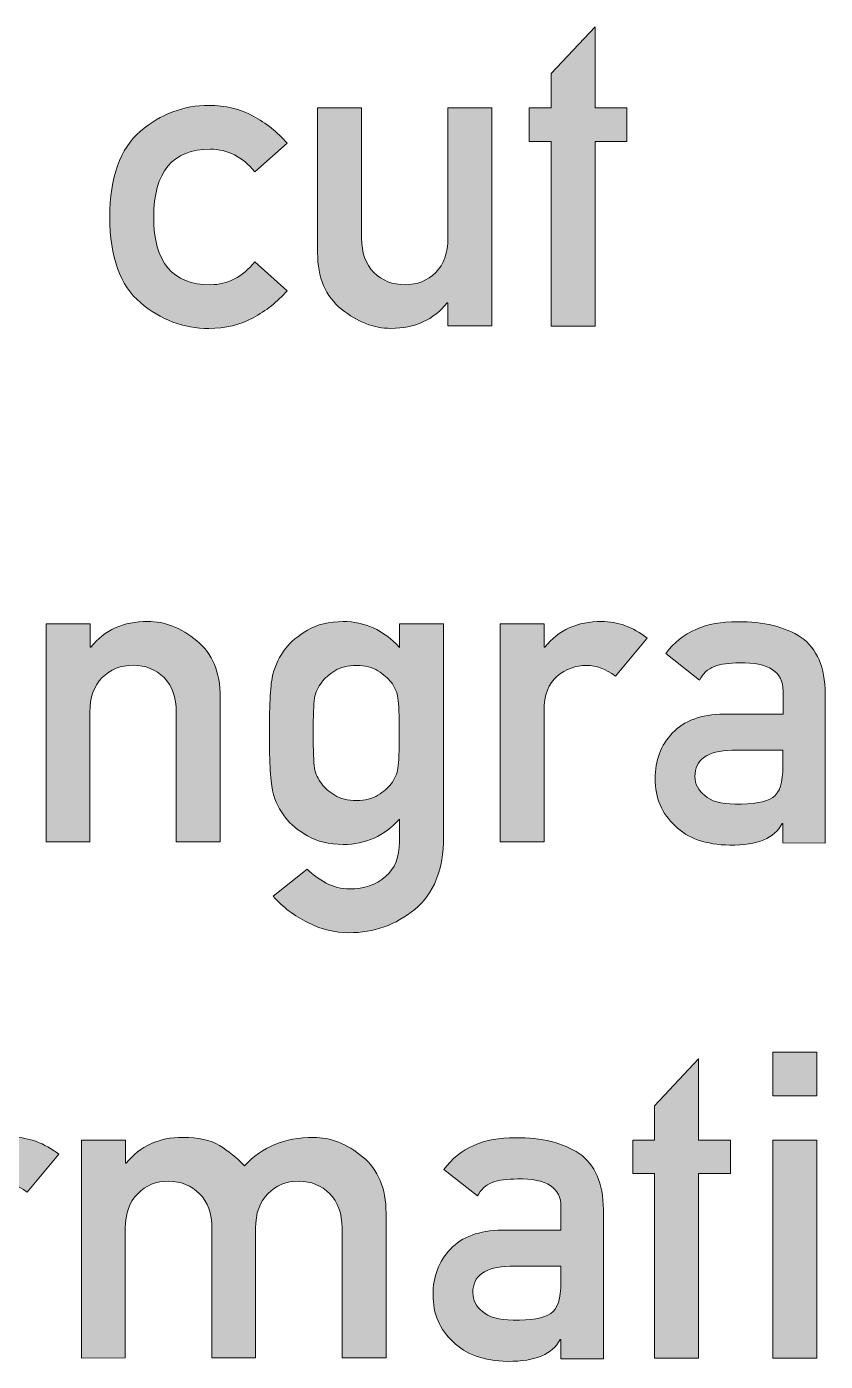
# Model space of a CAD drawing. Header units: inches. Extents: x 247 to 2765, y -1897 to -1110.
# Drawn here: x 861.76 to 869.62, y -1462.66 to -1449.53 of the extents above; entities that cross this region are included whole.
import ezdxf

# ---------------------------------------------------------------- set-up
doc = ezdxf.new("R2010")
doc.units = ezdxf.units.IN
doc.header["$MEASUREMENT"] = 0
doc.layers.add('Layer 1', color=7, linetype='Continuous')

# ---------------------------------------------------------------- blocks, each defined once
blk = doc.blocks.new('block 138')
at = {"layer": 'Layer 1', "true_color": 0x010101}
h = blk.add_hatch(color=18, dxfattribs=at)
h.dxf.hatch_style = 2
h.paths.add_polyline_path([(866.919, -1452.475), (866.919, -1450.658), (866.705, -1450.658), (866.705, -1450.327), (866.919, -1450.327), (866.919, -1449.99), (867.352, -1449.528), (867.352, -1450.327), (867.666, -1450.327), (867.666, -1450.658), (867.352, -1450.658), (867.352, -1452.475)])
h = blk.add_hatch(color=18, dxfattribs=at)
h.dxf.hatch_style = 2
edge = h.paths.add_edge_path()
edge.add_spline(control_points=[(864.004, -1451.842), (864.004, -1451.842), (864.322, -1452.128), (864.322, -1452.128), (864.228, -1452.235), (864.117, -1452.323), (863.988, -1452.393), (863.861, -1452.463), (863.715, -1452.498), (863.552, -1452.498), (863.304, -1452.498), (863.08, -1452.414), (862.879, -1452.244), (862.679, -1452.075), (862.578, -1451.796), (862.578, -1451.402), (862.578, -1451.008), (862.679, -1450.728), (862.879, -1450.557), (863.08, -1450.388), (863.304, -1450.302), (863.552, -1450.302), (863.715, -1450.302), (863.861, -1450.337), (863.988, -1450.407), (864.117, -1450.478), (864.229, -1450.566), (864.322, -1450.674), (864.322, -1450.674), (864.004, -1450.957), (864.004, -1450.957), (863.882, -1450.808), (863.737, -1450.734), (863.568, -1450.734), (863.195, -1450.734), (863.01, -1450.956), (863.01, -1451.403), (863.01, -1451.847), (863.195, -1452.068), (863.568, -1452.068), (863.738, -1452.067), (863.885, -1451.992), (864.004, -1451.842)], knot_values=[0, 0, 0, 0, 1, 1, 1, 2, 2, 2, 3, 3, 3, 4, 4, 4, 5, 5, 5, 6, 6, 6, 7, 7, 7, 8, 8, 8, 9, 9, 9, 10, 10, 10, 11, 11, 11, 12, 12, 12, 13, 13, 13, 14, 14, 14, 14], degree=3, periodic=1)
h = blk.add_hatch(color=18, dxfattribs=at)
h.dxf.hatch_style = 2
edge = h.paths.add_edge_path()
edge.add_spline(control_points=[(864.622, -1451.754), (864.622, -1451.754), (864.622, -1450.327), (864.622, -1450.327), (864.622, -1450.327), (865.055, -1450.327), (865.055, -1450.327), (865.055, -1450.327), (865.055, -1451.607), (865.055, -1451.607), (865.055, -1451.753), (865.095, -1451.865), (865.176, -1451.947), (865.257, -1452.027), (865.36, -1452.068), (865.483, -1452.068), (865.603, -1452.068), (865.703, -1452.027), (865.784, -1451.947), (865.865, -1451.866), (865.905, -1451.753), (865.905, -1451.607), (865.905, -1451.607), (865.905, -1450.327), (865.905, -1450.327), (865.905, -1450.327), (866.338, -1450.327), (866.338, -1450.327), (866.338, -1450.327), (866.338, -1452.473), (866.338, -1452.473), (866.338, -1452.473), (865.905, -1452.473), (865.905, -1452.473), (865.905, -1452.473), (865.905, -1452.245), (865.905, -1452.245), (865.905, -1452.245), (865.897, -1452.245), (865.897, -1452.245), (865.764, -1452.413), (865.58, -1452.497), (865.344, -1452.497), (865.175, -1452.497), (865.013, -1452.434), (864.857, -1452.308), (864.701, -1452.182), (864.622, -1451.997), (864.622, -1451.754)], knot_values=[0, 0, 0, 0, 1, 1, 1, 2, 2, 2, 3, 3, 3, 4, 4, 4, 5, 5, 5, 6, 6, 6, 7, 7, 7, 8, 8, 8, 9, 9, 9, 10, 10, 10, 11, 11, 11, 12, 12, 12, 13, 13, 13, 14, 14, 14, 15, 15, 15, 16, 16, 16, 16], degree=3, periodic=1)
h = blk.add_hatch(color=18, dxfattribs=at)
h.dxf.hatch_style = 2
edge = h.paths.add_edge_path()
edge.add_spline(control_points=[(861.951, -1457.552), (861.951, -1457.552), (861.951, -1455.407), (861.951, -1455.407), (861.951, -1455.407), (862.384, -1455.407), (862.384, -1455.407), (862.384, -1455.407), (862.384, -1455.636), (862.384, -1455.636), (862.384, -1455.636), (862.392, -1455.636), (862.392, -1455.636), (862.525, -1455.467), (862.71, -1455.382), (862.95, -1455.382), (863.117, -1455.382), (863.278, -1455.445), (863.433, -1455.572), (863.587, -1455.698), (863.664, -1455.884), (863.664, -1456.125), (863.664, -1456.125), (863.664, -1457.551), (863.664, -1457.551), (863.664, -1457.551), (863.232, -1457.551), (863.232, -1457.551), (863.232, -1457.551), (863.232, -1456.274), (863.232, -1456.274), (863.232, -1456.13), (863.192, -1456.017), (863.111, -1455.935), (863.03, -1455.854), (862.929, -1455.813), (862.81, -1455.813), (862.684, -1455.813), (862.582, -1455.853), (862.503, -1455.935), (862.422, -1456.016), (862.381, -1456.13), (862.381, -1456.274), (862.381, -1456.274), (862.381, -1457.551), (862.381, -1457.551), (862.381, -1457.551), (861.951, -1457.552), (861.951, -1457.552), (861.951, -1457.552), (861.951, -1457.552), (861.951, -1457.552)], knot_values=[0, 0, 0, 0, 1, 1, 1, 2, 2, 2, 3, 3, 3, 4, 4, 4, 5, 5, 5, 6, 6, 6, 7, 7, 7, 8, 8, 8, 9, 9, 9, 10, 10, 10, 11, 11, 11, 12, 12, 12, 13, 13, 13, 14, 14, 14, 15, 15, 15, 16, 16, 16, 17, 17, 17, 17], degree=3, periodic=1)
h = blk.add_hatch(color=18, dxfattribs=at)
h.dxf.hatch_style = 2
edge = h.paths.add_edge_path()
edge.add_spline(control_points=[(865.428, -1457.55), (865.428, -1457.55), (865.428, -1457.329), (865.428, -1457.329), (865.278, -1457.494), (865.094, -1457.577), (864.875, -1457.577), (864.735, -1457.577), (864.618, -1457.549), (864.523, -1457.493), (864.428, -1457.438), (864.356, -1457.379), (864.309, -1457.317), (864.246, -1457.237), (864.205, -1457.152), (864.182, -1457.062), (864.16, -1456.973), (864.148, -1456.779), (864.148, -1456.482), (864.148, -1456.184), (864.159, -1455.99), (864.182, -1455.901), (864.206, -1455.812), (864.248, -1455.726), (864.309, -1455.644), (864.357, -1455.583), (864.429, -1455.524), (864.523, -1455.467), (864.617, -1455.411), (864.735, -1455.383), (864.875, -1455.383), (865.084, -1455.383), (865.268, -1455.466), (865.428, -1455.637), (865.428, -1455.637), (865.428, -1455.407), (865.428, -1455.407), (865.428, -1455.407), (865.861, -1455.407), (865.861, -1455.407), (865.861, -1455.407), (865.861, -1457.503), (865.861, -1457.503), (865.861, -1457.826), (865.766, -1458.064), (865.579, -1458.216), (865.391, -1458.37), (865.175, -1458.446), (864.93, -1458.446), (864.792, -1458.446), (864.658, -1458.413), (864.526, -1458.346), (864.394, -1458.281), (864.28, -1458.194), (864.184, -1458.087), (864.184, -1458.087), (864.518, -1457.819), (864.518, -1457.819), (864.57, -1457.872), (864.633, -1457.917), (864.706, -1457.957), (864.778, -1457.995), (864.855, -1458.015), (864.938, -1458.015), (865.08, -1458.015), (865.198, -1457.975), (865.29, -1457.894), (865.383, -1457.814), (865.428, -1457.699), (865.428, -1457.55)], knot_values=[0, 0, 0, 0, 1, 1, 1, 2, 2, 2, 3, 3, 3, 4, 4, 4, 5, 5, 5, 6, 6, 6, 7, 7, 7, 8, 8, 8, 9, 9, 9, 10, 10, 10, 11, 11, 11, 12, 12, 12, 13, 13, 13, 14, 14, 14, 15, 15, 15, 16, 16, 16, 17, 17, 17, 18, 18, 18, 19, 19, 19, 20, 20, 20, 21, 21, 21, 22, 22, 22, 23, 23, 23, 23], degree=3, periodic=1)
edge = h.paths.add_edge_path()
edge.add_spline(control_points=[(864.579, -1456.481), (864.579, -1456.653), (864.584, -1456.768), (864.592, -1456.825), (864.601, -1456.882), (864.625, -1456.934), (864.663, -1456.981), (864.692, -1457.02), (864.735, -1457.058), (864.791, -1457.093), (864.847, -1457.128), (864.919, -1457.146), (865.006, -1457.146), (865.089, -1457.146), (865.16, -1457.127), (865.216, -1457.093), (865.272, -1457.057), (865.314, -1457.02), (865.345, -1456.981), (865.381, -1456.933), (865.405, -1456.882), (865.413, -1456.825), (865.422, -1456.769), (865.426, -1456.655), (865.426, -1456.481), (865.426, -1456.31), (865.422, -1456.194), (865.413, -1456.138), (865.405, -1456.081), (865.381, -1456.028), (865.345, -1455.979), (865.314, -1455.942), (865.272, -1455.905), (865.216, -1455.868), (865.16, -1455.832), (865.09, -1455.814), (865.006, -1455.814), (864.919, -1455.814), (864.847, -1455.832), (864.791, -1455.868), (864.735, -1455.905), (864.692, -1455.942), (864.663, -1455.979), (864.625, -1456.03), (864.601, -1456.081), (864.592, -1456.138), (864.583, -1456.194), (864.579, -1456.31), (864.579, -1456.481)], knot_values=[0, 0, 0, 0, 1, 1, 1, 2, 2, 2, 3, 3, 3, 4, 4, 4, 5, 5, 5, 6, 6, 6, 7, 7, 7, 8, 8, 8, 9, 9, 9, 10, 10, 10, 11, 11, 11, 12, 12, 12, 13, 13, 13, 14, 14, 14, 15, 15, 15, 16, 16, 16, 16], degree=3, periodic=1)
h = blk.add_hatch(color=18, dxfattribs=at)
h.dxf.hatch_style = 2
edge = h.paths.add_edge_path()
edge.add_spline(control_points=[(866.419, -1457.552), (866.419, -1457.552), (866.419, -1455.407), (866.419, -1455.407), (866.419, -1455.407), (866.851, -1455.407), (866.851, -1455.407), (866.851, -1455.407), (866.851, -1455.636), (866.851, -1455.636), (866.851, -1455.636), (866.859, -1455.636), (866.859, -1455.636), (866.993, -1455.467), (867.178, -1455.382), (867.417, -1455.382), (867.573, -1455.382), (867.723, -1455.436), (867.866, -1455.547), (867.866, -1455.547), (867.553, -1455.919), (867.553, -1455.919), (867.459, -1455.849), (867.364, -1455.814), (867.267, -1455.814), (867.161, -1455.814), (867.066, -1455.849), (866.98, -1455.92), (866.894, -1455.991), (866.851, -1456.105), (866.851, -1456.263), (866.851, -1456.263), (866.851, -1457.552), (866.851, -1457.552), (866.851, -1457.552), (866.419, -1457.552), (866.419, -1457.552)], knot_values=[0, 0, 0, 0, 1, 1, 1, 2, 2, 2, 3, 3, 3, 4, 4, 4, 5, 5, 5, 6, 6, 6, 7, 7, 7, 8, 8, 8, 9, 9, 9, 10, 10, 10, 11, 11, 11, 12, 12, 12, 12], degree=3, periodic=1)
h = blk.add_hatch(color=18, dxfattribs=at)
h.dxf.hatch_style = 2
edge = h.paths.add_edge_path()
edge.add_spline(control_points=[(869.201, -1457.561), (869.201, -1457.561), (869.201, -1457.37), (869.201, -1457.37), (869.201, -1457.37), (869.193, -1457.37), (869.193, -1457.37), (869.154, -1457.445), (869.094, -1457.499), (869.013, -1457.532), (868.928, -1457.568), (868.815, -1457.584), (868.679, -1457.584), (868.442, -1457.579), (868.262, -1457.517), (868.141, -1457.394), (868.009, -1457.273), (867.943, -1457.119), (867.943, -1456.93), (867.943, -1456.751), (868, -1456.599), (868.114, -1456.48), (868.228, -1456.359), (868.397, -1456.296), (868.621, -1456.295), (868.621, -1456.295), (869.202, -1456.295), (869.202, -1456.295), (869.202, -1456.295), (869.202, -1456.067), (869.202, -1456.067), (869.203, -1455.877), (869.061, -1455.784), (868.773, -1455.79), (868.675, -1455.79), (868.591, -1455.801), (868.526, -1455.824), (868.461, -1455.853), (868.412, -1455.897), (868.379, -1455.959), (868.379, -1455.959), (868.048, -1455.698), (868.048, -1455.698), (868.207, -1455.485), (868.442, -1455.381), (868.753, -1455.386), (869.012, -1455.383), (869.223, -1455.434), (869.38, -1455.539), (869.535, -1455.649), (869.615, -1455.833), (869.618, -1456.093), (869.618, -1456.093), (869.618, -1457.563), (869.618, -1457.563), (869.618, -1457.563), (869.201, -1457.561), (869.201, -1457.561), (869.201, -1457.561), (869.201, -1457.561), (869.201, -1457.561)], knot_values=[0, 0, 0, 0, 1, 1, 1, 2, 2, 2, 3, 3, 3, 4, 4, 4, 5, 5, 5, 6, 6, 6, 7, 7, 7, 8, 8, 8, 9, 9, 9, 10, 10, 10, 11, 11, 11, 12, 12, 12, 13, 13, 13, 14, 14, 14, 15, 15, 15, 16, 16, 16, 17, 17, 17, 18, 18, 18, 19, 19, 19, 20, 20, 20, 20], degree=3, periodic=1)
edge = h.paths.add_edge_path()
edge.add_spline(control_points=[(869.201, -1456.805), (869.201, -1456.805), (869.201, -1456.65), (869.201, -1456.65), (869.201, -1456.65), (868.698, -1456.65), (868.698, -1456.65), (868.454, -1456.657), (868.332, -1456.743), (868.335, -1456.909), (868.335, -1456.98), (868.367, -1457.044), (868.431, -1457.095), (868.492, -1457.151), (868.591, -1457.18), (868.731, -1457.18), (868.907, -1457.182), (869.031, -1457.161), (869.103, -1457.114), (869.168, -1457.07), (869.201, -1456.967), (869.201, -1456.805)], knot_values=[0, 0, 0, 0, 1, 1, 1, 2, 2, 2, 3, 3, 3, 4, 4, 4, 5, 5, 5, 6, 6, 6, 7, 7, 7, 7], degree=3, periodic=1)
h = blk.add_hatch(color=18, dxfattribs=at)
h.dxf.hatch_style = 2
h.paths.add_polyline_path([(869.102, -1460.052), (869.102, -1459.62), (869.534, -1459.62), (869.534, -1460.052)])
h.paths.add_polyline_path([(869.102, -1462.632), (869.102, -1460.487), (869.534, -1460.487), (869.534, -1462.632)])
h = blk.add_hatch(color=18, dxfattribs=at)
h.dxf.hatch_style = 2
h.paths.add_polyline_path([(867.938, -1462.634), (867.938, -1460.817), (867.723, -1460.817), (867.723, -1460.487), (867.938, -1460.487), (867.938, -1460.15), (868.37, -1459.688), (868.37, -1460.487), (868.684, -1460.487), (868.684, -1460.817), (868.37, -1460.817), (868.37, -1462.634)])
h = blk.add_hatch(color=18, dxfattribs=at)
h.dxf.hatch_style = 2
edge = h.paths.add_edge_path()
edge.add_spline(control_points=[(860.628, -1462.632), (860.628, -1462.632), (860.628, -1460.487), (860.628, -1460.487), (860.628, -1460.487), (861.061, -1460.487), (861.061, -1460.487), (861.061, -1460.487), (861.061, -1460.715), (861.061, -1460.715), (861.061, -1460.715), (861.069, -1460.715), (861.069, -1460.715), (861.202, -1460.546), (861.387, -1460.46), (861.627, -1460.46), (861.783, -1460.46), (861.933, -1460.516), (862.075, -1460.626), (862.075, -1460.626), (861.763, -1460.999), (861.763, -1460.999), (861.669, -1460.929), (861.574, -1460.893), (861.477, -1460.893), (861.371, -1460.893), (861.275, -1460.93), (861.189, -1461.001), (861.104, -1461.072), (861.06, -1461.184), (861.06, -1461.342), (861.06, -1461.342), (861.06, -1462.632), (861.06, -1462.632), (861.06, -1462.632), (860.628, -1462.632), (860.628, -1462.632), (860.628, -1462.632), (860.628, -1462.632), (860.628, -1462.632)], knot_values=[0, 0, 0, 0, 1, 1, 1, 2, 2, 2, 3, 3, 3, 4, 4, 4, 5, 5, 5, 6, 6, 6, 7, 7, 7, 8, 8, 8, 9, 9, 9, 10, 10, 10, 11, 11, 11, 12, 12, 12, 13, 13, 13, 13], degree=3, periodic=1)
h = blk.add_hatch(color=18, dxfattribs=at)
h.dxf.hatch_style = 2
edge = h.paths.add_edge_path()
edge.add_spline(control_points=[(862.298, -1462.632), (862.298, -1462.632), (862.298, -1460.487), (862.298, -1460.487), (862.298, -1460.487), (862.731, -1460.487), (862.731, -1460.487), (862.731, -1460.487), (862.731, -1460.715), (862.731, -1460.715), (862.731, -1460.715), (862.739, -1460.715), (862.739, -1460.715), (862.877, -1460.546), (863.061, -1460.46), (863.297, -1460.46), (863.449, -1460.46), (863.568, -1460.487), (863.656, -1460.541), (863.744, -1460.594), (863.825, -1460.661), (863.904, -1460.74), (864.073, -1460.554), (864.298, -1460.461), (864.582, -1460.461), (864.749, -1460.461), (864.91, -1460.524), (865.065, -1460.651), (865.219, -1460.778), (865.296, -1460.962), (865.296, -1461.205), (865.296, -1461.205), (865.296, -1462.631), (865.296, -1462.631), (865.296, -1462.631), (864.863, -1462.631), (864.863, -1462.631), (864.863, -1462.631), (864.863, -1461.354), (864.863, -1461.354), (864.863, -1461.209), (864.823, -1461.096), (864.741, -1461.015), (864.661, -1460.933), (864.559, -1460.892), (864.44, -1460.892), (864.315, -1460.892), (864.213, -1460.932), (864.133, -1461.015), (864.053, -1461.095), (864.012, -1461.209), (864.012, -1461.354), (864.012, -1461.354), (864.012, -1462.631), (864.012, -1462.631), (864.012, -1462.631), (863.582, -1462.631), (863.582, -1462.631), (863.582, -1462.631), (863.582, -1461.354), (863.582, -1461.354), (863.582, -1461.209), (863.542, -1461.096), (863.46, -1461.015), (863.379, -1460.933), (863.277, -1460.892), (863.159, -1460.892), (863.034, -1460.892), (862.932, -1460.932), (862.852, -1461.015), (862.771, -1461.095), (862.73, -1461.209), (862.73, -1461.354), (862.73, -1461.354), (862.73, -1462.631), (862.73, -1462.631), (862.73, -1462.631), (862.298, -1462.632), (862.298, -1462.632), (862.298, -1462.632), (862.298, -1462.632), (862.298, -1462.632)], knot_values=[0, 0, 0, 0, 1, 1, 1, 2, 2, 2, 3, 3, 3, 4, 4, 4, 5, 5, 5, 6, 6, 6, 7, 7, 7, 8, 8, 8, 9, 9, 9, 10, 10, 10, 11, 11, 11, 12, 12, 12, 13, 13, 13, 14, 14, 14, 15, 15, 15, 16, 16, 16, 17, 17, 17, 18, 18, 18, 19, 19, 19, 20, 20, 20, 21, 21, 21, 22, 22, 22, 23, 23, 23, 24, 24, 24, 25, 25, 25, 26, 26, 26, 27, 27, 27, 27], degree=3, periodic=1)
h = blk.add_hatch(color=18, dxfattribs=at)
h.dxf.hatch_style = 2
edge = h.paths.add_edge_path()
edge.add_spline(control_points=[(867.016, -1462.64), (867.016, -1462.64), (867.016, -1462.45), (867.016, -1462.45), (867.016, -1462.45), (867.008, -1462.45), (867.008, -1462.45), (866.969, -1462.524), (866.909, -1462.578), (866.828, -1462.611), (866.743, -1462.648), (866.63, -1462.665), (866.493, -1462.665), (866.256, -1462.659), (866.077, -1462.596), (865.957, -1462.474), (865.824, -1462.353), (865.758, -1462.198), (865.758, -1462.009), (865.758, -1461.83), (865.815, -1461.68), (865.929, -1461.56), (866.043, -1461.439), (866.213, -1461.376), (866.436, -1461.374), (866.436, -1461.374), (867.017, -1461.374), (867.017, -1461.374), (867.017, -1461.374), (867.017, -1461.147), (867.017, -1461.147), (867.019, -1460.956), (866.876, -1460.863), (866.589, -1460.87), (866.491, -1460.87), (866.407, -1460.881), (866.341, -1460.903), (866.276, -1460.932), (866.228, -1460.976), (866.194, -1461.037), (866.194, -1461.037), (865.863, -1460.778), (865.863, -1460.778), (866.023, -1460.564), (866.258, -1460.46), (866.568, -1460.465), (866.828, -1460.462), (867.038, -1460.514), (867.196, -1460.619), (867.352, -1460.728), (867.431, -1460.912), (867.434, -1461.171), (867.434, -1461.171), (867.434, -1462.641), (867.434, -1462.641), (867.434, -1462.641), (867.016, -1462.64), (867.016, -1462.64), (867.016, -1462.64), (867.016, -1462.64), (867.016, -1462.64)], knot_values=[0, 0, 0, 0, 1, 1, 1, 2, 2, 2, 3, 3, 3, 4, 4, 4, 5, 5, 5, 6, 6, 6, 7, 7, 7, 8, 8, 8, 9, 9, 9, 10, 10, 10, 11, 11, 11, 12, 12, 12, 13, 13, 13, 14, 14, 14, 15, 15, 15, 16, 16, 16, 17, 17, 17, 18, 18, 18, 19, 19, 19, 20, 20, 20, 20], degree=3, periodic=1)
edge = h.paths.add_edge_path()
edge.add_spline(control_points=[(867.016, -1461.886), (867.016, -1461.886), (867.016, -1461.729), (867.016, -1461.729), (867.016, -1461.729), (866.513, -1461.729), (866.513, -1461.729), (866.269, -1461.736), (866.147, -1461.824), (866.15, -1461.989), (866.15, -1462.061), (866.182, -1462.123), (866.245, -1462.175), (866.306, -1462.23), (866.406, -1462.259), (866.545, -1462.259), (866.722, -1462.263), (866.846, -1462.24), (866.918, -1462.195), (866.983, -1462.151), (867.016, -1462.047), (867.016, -1461.886)], knot_values=[0, 0, 0, 0, 1, 1, 1, 2, 2, 2, 3, 3, 3, 4, 4, 4, 5, 5, 5, 6, 6, 6, 7, 7, 7, 7], degree=3, periodic=1)
at = {"layer": 'Layer 1', "lineweight": 0}
for points in [[(866.919, -1452.475), (866.919, -1450.658), (866.705, -1450.658), (866.705, -1450.327), (866.919, -1450.327), (866.919, -1449.99), (867.352, -1449.528), (867.352, -1450.327), (867.666, -1450.327), (867.666, -1450.658), (867.352, -1450.658), (867.352, -1452.475), (866.919, -1452.475), (866.919, -1452.475)], [(869.102, -1460.052), (869.102, -1459.62), (869.534, -1459.62), (869.534, -1460.052), (869.102, -1460.052)], [(867.938, -1462.634), (867.938, -1460.817), (867.723, -1460.817), (867.723, -1460.487), (867.938, -1460.487), (867.938, -1460.15), (868.37, -1459.688), (868.37, -1460.487), (868.684, -1460.487), (868.684, -1460.817), (868.37, -1460.817), (868.37, -1462.634), (867.938, -1462.634)], [(869.102, -1462.632), (869.102, -1460.487), (869.534, -1460.487), (869.534, -1462.632), (869.102, -1462.632)]]:
    blk.add_lwpolyline(points, dxfattribs=at)
for points, knots in [([(864.004, -1451.842), (864.004, -1451.842), (864.322, -1452.128), (864.322, -1452.128), (864.228, -1452.235), (864.117, -1452.323), (863.988, -1452.393), (863.861, -1452.463), (863.715, -1452.498), (863.552, -1452.498), (863.304, -1452.498), (863.08, -1452.414), (862.879, -1452.244), (862.679, -1452.075), (862.578, -1451.796), (862.578, -1451.402), (862.578, -1451.008), (862.679, -1450.728), (862.879, -1450.557), (863.08, -1450.388), (863.304, -1450.302), (863.552, -1450.302), (863.715, -1450.302), (863.861, -1450.337), (863.988, -1450.407), (864.117, -1450.478), (864.229, -1450.566), (864.322, -1450.674), (864.322, -1450.674), (864.004, -1450.957), (864.004, -1450.957), (863.882, -1450.808), (863.737, -1450.734), (863.568, -1450.734), (863.195, -1450.734), (863.01, -1450.956), (863.01, -1451.403), (863.01, -1451.847), (863.195, -1452.068), (863.568, -1452.068), (863.738, -1452.067), (863.885, -1451.992), (864.004, -1451.842)], [0, 0, 0, 0, 1, 1, 1, 2, 2, 2, 3, 3, 3, 4, 4, 4, 5, 5, 5, 6, 6, 6, 7, 7, 7, 8, 8, 8, 9, 9, 9, 10, 10, 10, 11, 11, 11, 12, 12, 12, 13, 13, 13, 14, 14, 14, 14]), ([(864.622, -1451.754), (864.622, -1451.754), (864.622, -1450.327), (864.622, -1450.327), (864.622, -1450.327), (865.055, -1450.327), (865.055, -1450.327), (865.055, -1450.327), (865.055, -1451.607), (865.055, -1451.607), (865.055, -1451.753), (865.095, -1451.865), (865.176, -1451.947), (865.257, -1452.027), (865.36, -1452.068), (865.483, -1452.068), (865.603, -1452.068), (865.703, -1452.027), (865.784, -1451.947), (865.865, -1451.866), (865.905, -1451.753), (865.905, -1451.607), (865.905, -1451.607), (865.905, -1450.327), (865.905, -1450.327), (865.905, -1450.327), (866.338, -1450.327), (866.338, -1450.327), (866.338, -1450.327), (866.338, -1452.473), (866.338, -1452.473), (866.338, -1452.473), (865.905, -1452.473), (865.905, -1452.473), (865.905, -1452.473), (865.905, -1452.245), (865.905, -1452.245), (865.905, -1452.245), (865.897, -1452.245), (865.897, -1452.245), (865.764, -1452.413), (865.58, -1452.497), (865.344, -1452.497), (865.175, -1452.497), (865.013, -1452.434), (864.857, -1452.308), (864.701, -1452.182), (864.622, -1451.997), (864.622, -1451.754)], [0, 0, 0, 0, 1, 1, 1, 2, 2, 2, 3, 3, 3, 4, 4, 4, 5, 5, 5, 6, 6, 6, 7, 7, 7, 8, 8, 8, 9, 9, 9, 10, 10, 10, 11, 11, 11, 12, 12, 12, 13, 13, 13, 14, 14, 14, 15, 15, 15, 16, 16, 16, 16]), ([(861.951, -1457.552), (861.951, -1457.552), (861.951, -1455.407), (861.951, -1455.407), (861.951, -1455.407), (862.384, -1455.407), (862.384, -1455.407), (862.384, -1455.407), (862.384, -1455.636), (862.384, -1455.636), (862.384, -1455.636), (862.392, -1455.636), (862.392, -1455.636), (862.525, -1455.467), (862.71, -1455.382), (862.95, -1455.382), (863.117, -1455.382), (863.278, -1455.445), (863.433, -1455.572), (863.587, -1455.698), (863.664, -1455.884), (863.664, -1456.125), (863.664, -1456.125), (863.664, -1457.551), (863.664, -1457.551), (863.664, -1457.551), (863.232, -1457.551), (863.232, -1457.551), (863.232, -1457.551), (863.232, -1456.274), (863.232, -1456.274), (863.232, -1456.13), (863.192, -1456.017), (863.111, -1455.935), (863.03, -1455.854), (862.929, -1455.813), (862.81, -1455.813), (862.684, -1455.813), (862.582, -1455.853), (862.503, -1455.935), (862.422, -1456.016), (862.381, -1456.13), (862.381, -1456.274), (862.381, -1456.274), (862.381, -1457.551), (862.381, -1457.551), (862.381, -1457.551), (861.951, -1457.552), (861.951, -1457.552), (861.951, -1457.552), (861.951, -1457.552), (861.951, -1457.552)], [0, 0, 0, 0, 1, 1, 1, 2, 2, 2, 3, 3, 3, 4, 4, 4, 5, 5, 5, 6, 6, 6, 7, 7, 7, 8, 8, 8, 9, 9, 9, 10, 10, 10, 11, 11, 11, 12, 12, 12, 13, 13, 13, 14, 14, 14, 15, 15, 15, 16, 16, 16, 17, 17, 17, 17]), ([(865.428, -1457.55), (865.428, -1457.55), (865.428, -1457.329), (865.428, -1457.329), (865.278, -1457.494), (865.094, -1457.577), (864.875, -1457.577), (864.735, -1457.577), (864.618, -1457.549), (864.523, -1457.493), (864.428, -1457.438), (864.356, -1457.379), (864.309, -1457.317), (864.246, -1457.237), (864.205, -1457.152), (864.182, -1457.062), (864.16, -1456.973), (864.148, -1456.779), (864.148, -1456.482), (864.148, -1456.184), (864.159, -1455.99), (864.182, -1455.901), (864.206, -1455.812), (864.248, -1455.726), (864.309, -1455.644), (864.357, -1455.583), (864.429, -1455.524), (864.523, -1455.467), (864.617, -1455.411), (864.735, -1455.383), (864.875, -1455.383), (865.084, -1455.383), (865.268, -1455.466), (865.428, -1455.637), (865.428, -1455.637), (865.428, -1455.407), (865.428, -1455.407), (865.428, -1455.407), (865.861, -1455.407), (865.861, -1455.407), (865.861, -1455.407), (865.861, -1457.503), (865.861, -1457.503), (865.861, -1457.826), (865.766, -1458.064), (865.579, -1458.216), (865.391, -1458.37), (865.175, -1458.446), (864.93, -1458.446), (864.792, -1458.446), (864.658, -1458.413), (864.526, -1458.346), (864.394, -1458.281), (864.28, -1458.194), (864.184, -1458.087), (864.184, -1458.087), (864.518, -1457.819), (864.518, -1457.819), (864.57, -1457.872), (864.633, -1457.917), (864.706, -1457.957), (864.778, -1457.995), (864.855, -1458.015), (864.938, -1458.015), (865.08, -1458.015), (865.198, -1457.975), (865.29, -1457.894), (865.383, -1457.814), (865.428, -1457.699), (865.428, -1457.55)], [0, 0, 0, 0, 1, 1, 1, 2, 2, 2, 3, 3, 3, 4, 4, 4, 5, 5, 5, 6, 6, 6, 7, 7, 7, 8, 8, 8, 9, 9, 9, 10, 10, 10, 11, 11, 11, 12, 12, 12, 13, 13, 13, 14, 14, 14, 15, 15, 15, 16, 16, 16, 17, 17, 17, 18, 18, 18, 19, 19, 19, 20, 20, 20, 21, 21, 21, 22, 22, 22, 23, 23, 23, 23]), ([(866.419, -1457.552), (866.419, -1457.552), (866.419, -1455.407), (866.419, -1455.407), (866.419, -1455.407), (866.851, -1455.407), (866.851, -1455.407), (866.851, -1455.407), (866.851, -1455.636), (866.851, -1455.636), (866.851, -1455.636), (866.859, -1455.636), (866.859, -1455.636), (866.993, -1455.467), (867.178, -1455.382), (867.417, -1455.382), (867.573, -1455.382), (867.723, -1455.436), (867.866, -1455.547), (867.866, -1455.547), (867.553, -1455.919), (867.553, -1455.919), (867.459, -1455.849), (867.364, -1455.814), (867.267, -1455.814), (867.161, -1455.814), (867.066, -1455.849), (866.98, -1455.92), (866.894, -1455.991), (866.851, -1456.105), (866.851, -1456.263), (866.851, -1456.263), (866.851, -1457.552), (866.851, -1457.552), (866.851, -1457.552), (866.419, -1457.552), (866.419, -1457.552)], [0, 0, 0, 0, 1, 1, 1, 2, 2, 2, 3, 3, 3, 4, 4, 4, 5, 5, 5, 6, 6, 6, 7, 7, 7, 8, 8, 8, 9, 9, 9, 10, 10, 10, 11, 11, 11, 12, 12, 12, 12]), ([(869.201, -1457.561), (869.201, -1457.561), (869.201, -1457.37), (869.201, -1457.37), (869.201, -1457.37), (869.193, -1457.37), (869.193, -1457.37), (869.154, -1457.445), (869.094, -1457.499), (869.013, -1457.532), (868.928, -1457.568), (868.815, -1457.584), (868.679, -1457.584), (868.442, -1457.579), (868.262, -1457.517), (868.141, -1457.394), (868.009, -1457.273), (867.943, -1457.119), (867.943, -1456.93), (867.943, -1456.751), (868, -1456.599), (868.114, -1456.48), (868.228, -1456.359), (868.397, -1456.296), (868.621, -1456.295), (868.621, -1456.295), (869.202, -1456.295), (869.202, -1456.295), (869.202, -1456.295), (869.202, -1456.067), (869.202, -1456.067), (869.203, -1455.877), (869.061, -1455.784), (868.773, -1455.79), (868.675, -1455.79), (868.591, -1455.801), (868.526, -1455.824), (868.461, -1455.853), (868.412, -1455.897), (868.379, -1455.959), (868.379, -1455.959), (868.048, -1455.698), (868.048, -1455.698), (868.207, -1455.485), (868.442, -1455.381), (868.753, -1455.386), (869.012, -1455.383), (869.223, -1455.434), (869.38, -1455.539), (869.535, -1455.649), (869.615, -1455.833), (869.618, -1456.093), (869.618, -1456.093), (869.618, -1457.563), (869.618, -1457.563), (869.618, -1457.563), (869.201, -1457.561), (869.201, -1457.561), (869.201, -1457.561), (869.201, -1457.561), (869.201, -1457.561)], [0, 0, 0, 0, 1, 1, 1, 2, 2, 2, 3, 3, 3, 4, 4, 4, 5, 5, 5, 6, 6, 6, 7, 7, 7, 8, 8, 8, 9, 9, 9, 10, 10, 10, 11, 11, 11, 12, 12, 12, 13, 13, 13, 14, 14, 14, 15, 15, 15, 16, 16, 16, 17, 17, 17, 18, 18, 18, 19, 19, 19, 20, 20, 20, 20]), ([(864.579, -1456.481), (864.579, -1456.653), (864.584, -1456.768), (864.592, -1456.825), (864.601, -1456.882), (864.625, -1456.934), (864.663, -1456.981), (864.692, -1457.02), (864.735, -1457.058), (864.791, -1457.093), (864.847, -1457.128), (864.919, -1457.146), (865.006, -1457.146), (865.089, -1457.146), (865.16, -1457.127), (865.216, -1457.093), (865.272, -1457.057), (865.314, -1457.02), (865.345, -1456.981), (865.381, -1456.933), (865.405, -1456.882), (865.413, -1456.825), (865.422, -1456.769), (865.426, -1456.655), (865.426, -1456.481), (865.426, -1456.31), (865.422, -1456.194), (865.413, -1456.138), (865.405, -1456.081), (865.381, -1456.028), (865.345, -1455.979), (865.314, -1455.942), (865.272, -1455.905), (865.216, -1455.868), (865.16, -1455.832), (865.09, -1455.814), (865.006, -1455.814), (864.919, -1455.814), (864.847, -1455.832), (864.791, -1455.868), (864.735, -1455.905), (864.692, -1455.942), (864.663, -1455.979), (864.625, -1456.03), (864.601, -1456.081), (864.592, -1456.138), (864.583, -1456.194), (864.579, -1456.31), (864.579, -1456.481)], [0, 0, 0, 0, 1, 1, 1, 2, 2, 2, 3, 3, 3, 4, 4, 4, 5, 5, 5, 6, 6, 6, 7, 7, 7, 8, 8, 8, 9, 9, 9, 10, 10, 10, 11, 11, 11, 12, 12, 12, 13, 13, 13, 14, 14, 14, 15, 15, 15, 16, 16, 16, 16]), ([(869.201, -1456.805), (869.201, -1456.805), (869.201, -1456.65), (869.201, -1456.65), (869.201, -1456.65), (868.698, -1456.65), (868.698, -1456.65), (868.454, -1456.657), (868.332, -1456.743), (868.335, -1456.909), (868.335, -1456.98), (868.367, -1457.044), (868.431, -1457.095), (868.492, -1457.151), (868.591, -1457.18), (868.731, -1457.18), (868.907, -1457.182), (869.031, -1457.161), (869.103, -1457.114), (869.168, -1457.07), (869.201, -1456.967), (869.201, -1456.805)], [0, 0, 0, 0, 1, 1, 1, 2, 2, 2, 3, 3, 3, 4, 4, 4, 5, 5, 5, 6, 6, 6, 7, 7, 7, 7]), ([(860.628, -1462.632), (860.628, -1462.632), (860.628, -1460.487), (860.628, -1460.487), (860.628, -1460.487), (861.061, -1460.487), (861.061, -1460.487), (861.061, -1460.487), (861.061, -1460.715), (861.061, -1460.715), (861.061, -1460.715), (861.069, -1460.715), (861.069, -1460.715), (861.202, -1460.546), (861.387, -1460.46), (861.627, -1460.46), (861.783, -1460.46), (861.933, -1460.516), (862.075, -1460.626), (862.075, -1460.626), (861.763, -1460.999), (861.763, -1460.999), (861.669, -1460.929), (861.574, -1460.893), (861.477, -1460.893), (861.371, -1460.893), (861.275, -1460.93), (861.189, -1461.001), (861.104, -1461.072), (861.06, -1461.184), (861.06, -1461.342), (861.06, -1461.342), (861.06, -1462.632), (861.06, -1462.632), (861.06, -1462.632), (860.628, -1462.632), (860.628, -1462.632), (860.628, -1462.632), (860.628, -1462.632), (860.628, -1462.632)], [0, 0, 0, 0, 1, 1, 1, 2, 2, 2, 3, 3, 3, 4, 4, 4, 5, 5, 5, 6, 6, 6, 7, 7, 7, 8, 8, 8, 9, 9, 9, 10, 10, 10, 11, 11, 11, 12, 12, 12, 13, 13, 13, 13]), ([(862.298, -1462.632), (862.298, -1462.632), (862.298, -1460.487), (862.298, -1460.487), (862.298, -1460.487), (862.731, -1460.487), (862.731, -1460.487), (862.731, -1460.487), (862.731, -1460.715), (862.731, -1460.715), (862.731, -1460.715), (862.739, -1460.715), (862.739, -1460.715), (862.877, -1460.546), (863.061, -1460.46), (863.297, -1460.46), (863.449, -1460.46), (863.568, -1460.487), (863.656, -1460.541), (863.744, -1460.594), (863.825, -1460.661), (863.904, -1460.74), (864.073, -1460.554), (864.298, -1460.461), (864.582, -1460.461), (864.749, -1460.461), (864.91, -1460.524), (865.065, -1460.651), (865.219, -1460.778), (865.296, -1460.962), (865.296, -1461.205), (865.296, -1461.205), (865.296, -1462.631), (865.296, -1462.631), (865.296, -1462.631), (864.863, -1462.631), (864.863, -1462.631), (864.863, -1462.631), (864.863, -1461.354), (864.863, -1461.354), (864.863, -1461.209), (864.823, -1461.096), (864.741, -1461.015), (864.661, -1460.933), (864.559, -1460.892), (864.44, -1460.892), (864.315, -1460.892), (864.213, -1460.932), (864.133, -1461.015), (864.053, -1461.095), (864.012, -1461.209), (864.012, -1461.354), (864.012, -1461.354), (864.012, -1462.631), (864.012, -1462.631), (864.012, -1462.631), (863.582, -1462.631), (863.582, -1462.631), (863.582, -1462.631), (863.582, -1461.354), (863.582, -1461.354), (863.582, -1461.209), (863.542, -1461.096), (863.46, -1461.015), (863.379, -1460.933), (863.277, -1460.892), (863.159, -1460.892), (863.034, -1460.892), (862.932, -1460.932), (862.852, -1461.015), (862.771, -1461.095), (862.73, -1461.209), (862.73, -1461.354), (862.73, -1461.354), (862.73, -1462.631), (862.73, -1462.631), (862.73, -1462.631), (862.298, -1462.632), (862.298, -1462.632), (862.298, -1462.632), (862.298, -1462.632), (862.298, -1462.632)], [0, 0, 0, 0, 1, 1, 1, 2, 2, 2, 3, 3, 3, 4, 4, 4, 5, 5, 5, 6, 6, 6, 7, 7, 7, 8, 8, 8, 9, 9, 9, 10, 10, 10, 11, 11, 11, 12, 12, 12, 13, 13, 13, 14, 14, 14, 15, 15, 15, 16, 16, 16, 17, 17, 17, 18, 18, 18, 19, 19, 19, 20, 20, 20, 21, 21, 21, 22, 22, 22, 23, 23, 23, 24, 24, 24, 25, 25, 25, 26, 26, 26, 27, 27, 27, 27]), ([(867.016, -1462.64), (867.016, -1462.64), (867.016, -1462.45), (867.016, -1462.45), (867.016, -1462.45), (867.008, -1462.45), (867.008, -1462.45), (866.969, -1462.524), (866.909, -1462.578), (866.828, -1462.611), (866.743, -1462.648), (866.63, -1462.665), (866.493, -1462.665), (866.256, -1462.659), (866.077, -1462.596), (865.957, -1462.474), (865.824, -1462.353), (865.758, -1462.198), (865.758, -1462.009), (865.758, -1461.83), (865.815, -1461.68), (865.929, -1461.56), (866.043, -1461.439), (866.213, -1461.376), (866.436, -1461.374), (866.436, -1461.374), (867.017, -1461.374), (867.017, -1461.374), (867.017, -1461.374), (867.017, -1461.147), (867.017, -1461.147), (867.019, -1460.956), (866.876, -1460.863), (866.589, -1460.87), (866.491, -1460.87), (866.407, -1460.881), (866.341, -1460.903), (866.276, -1460.932), (866.228, -1460.976), (866.194, -1461.037), (866.194, -1461.037), (865.863, -1460.778), (865.863, -1460.778), (866.023, -1460.564), (866.258, -1460.46), (866.568, -1460.465), (866.828, -1460.462), (867.038, -1460.514), (867.196, -1460.619), (867.352, -1460.728), (867.431, -1460.912), (867.434, -1461.171), (867.434, -1461.171), (867.434, -1462.641), (867.434, -1462.641), (867.434, -1462.641), (867.016, -1462.64), (867.016, -1462.64), (867.016, -1462.64), (867.016, -1462.64), (867.016, -1462.64)], [0, 0, 0, 0, 1, 1, 1, 2, 2, 2, 3, 3, 3, 4, 4, 4, 5, 5, 5, 6, 6, 6, 7, 7, 7, 8, 8, 8, 9, 9, 9, 10, 10, 10, 11, 11, 11, 12, 12, 12, 13, 13, 13, 14, 14, 14, 15, 15, 15, 16, 16, 16, 17, 17, 17, 18, 18, 18, 19, 19, 19, 20, 20, 20, 20]), ([(867.016, -1461.886), (867.016, -1461.886), (867.016, -1461.729), (867.016, -1461.729), (867.016, -1461.729), (866.513, -1461.729), (866.513, -1461.729), (866.269, -1461.736), (866.147, -1461.824), (866.15, -1461.989), (866.15, -1462.061), (866.182, -1462.123), (866.245, -1462.175), (866.306, -1462.23), (866.406, -1462.259), (866.545, -1462.259), (866.722, -1462.263), (866.846, -1462.24), (866.918, -1462.195), (866.983, -1462.151), (867.016, -1462.047), (867.016, -1461.886)], [0, 0, 0, 0, 1, 1, 1, 2, 2, 2, 3, 3, 3, 4, 4, 4, 5, 5, 5, 6, 6, 6, 7, 7, 7, 7])]:
    blk.add_open_spline(points, degree=3, knots=knots, dxfattribs=at)
blk = doc.blocks.new('block 134')
at = {"layer": 'Layer 1'}
blk.add_blockref('block 138', (0, 0), dxfattribs=at)

msp = doc.modelspace()

# ---------------------------------------------------------------- block references
at = {"layer": 'Layer 1'}
msp.add_blockref('block 134', (0, 0), dxfattribs=at)

doc.saveas('drawing.dxf')
